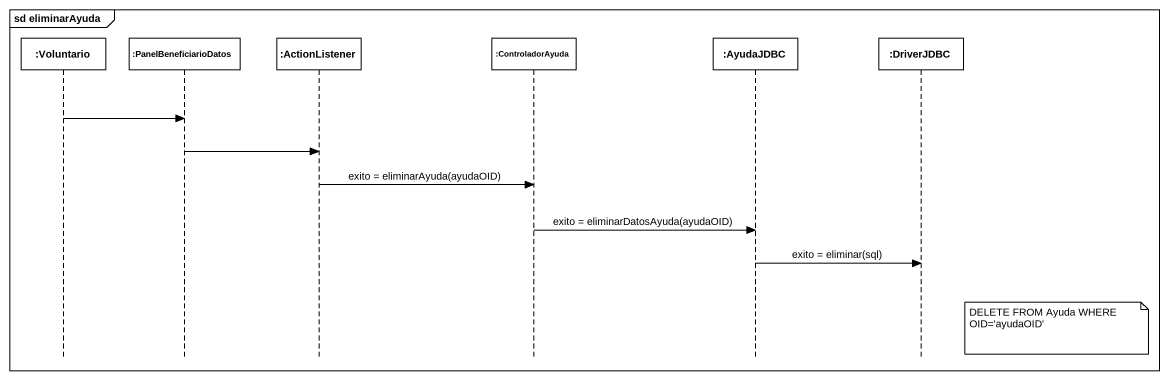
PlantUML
@startuml
mainframe sd eliminarAyuda
hide footbox
participant ":Voluntario" as Voluntario
participant ":PanelBeneficiarioDatos" as PanelBeneficiarioDatos
participant ":ActionListener" as ActionListener
participant ":ControladorAyuda" as ControladorAyuda
participant ":AyudaJDBC" as AyudaJDBC
participant ":DriverJDBC" as DriverJDBC

Voluntario -> PanelBeneficiarioDatos
PanelBeneficiarioDatos -> ActionListener
ActionListener -> ControladorAyuda : exito = eliminarAyuda(ayudaOID)
ControladorAyuda -> AyudaJDBC : exito = eliminarDatosAyuda(ayudaOID)
AyudaJDBC -> DriverJDBC : exito = eliminar(sql)
note right of DriverJDBC : DELETE FROM Ayuda WHERE OID='ayudaOID'
@enduml
